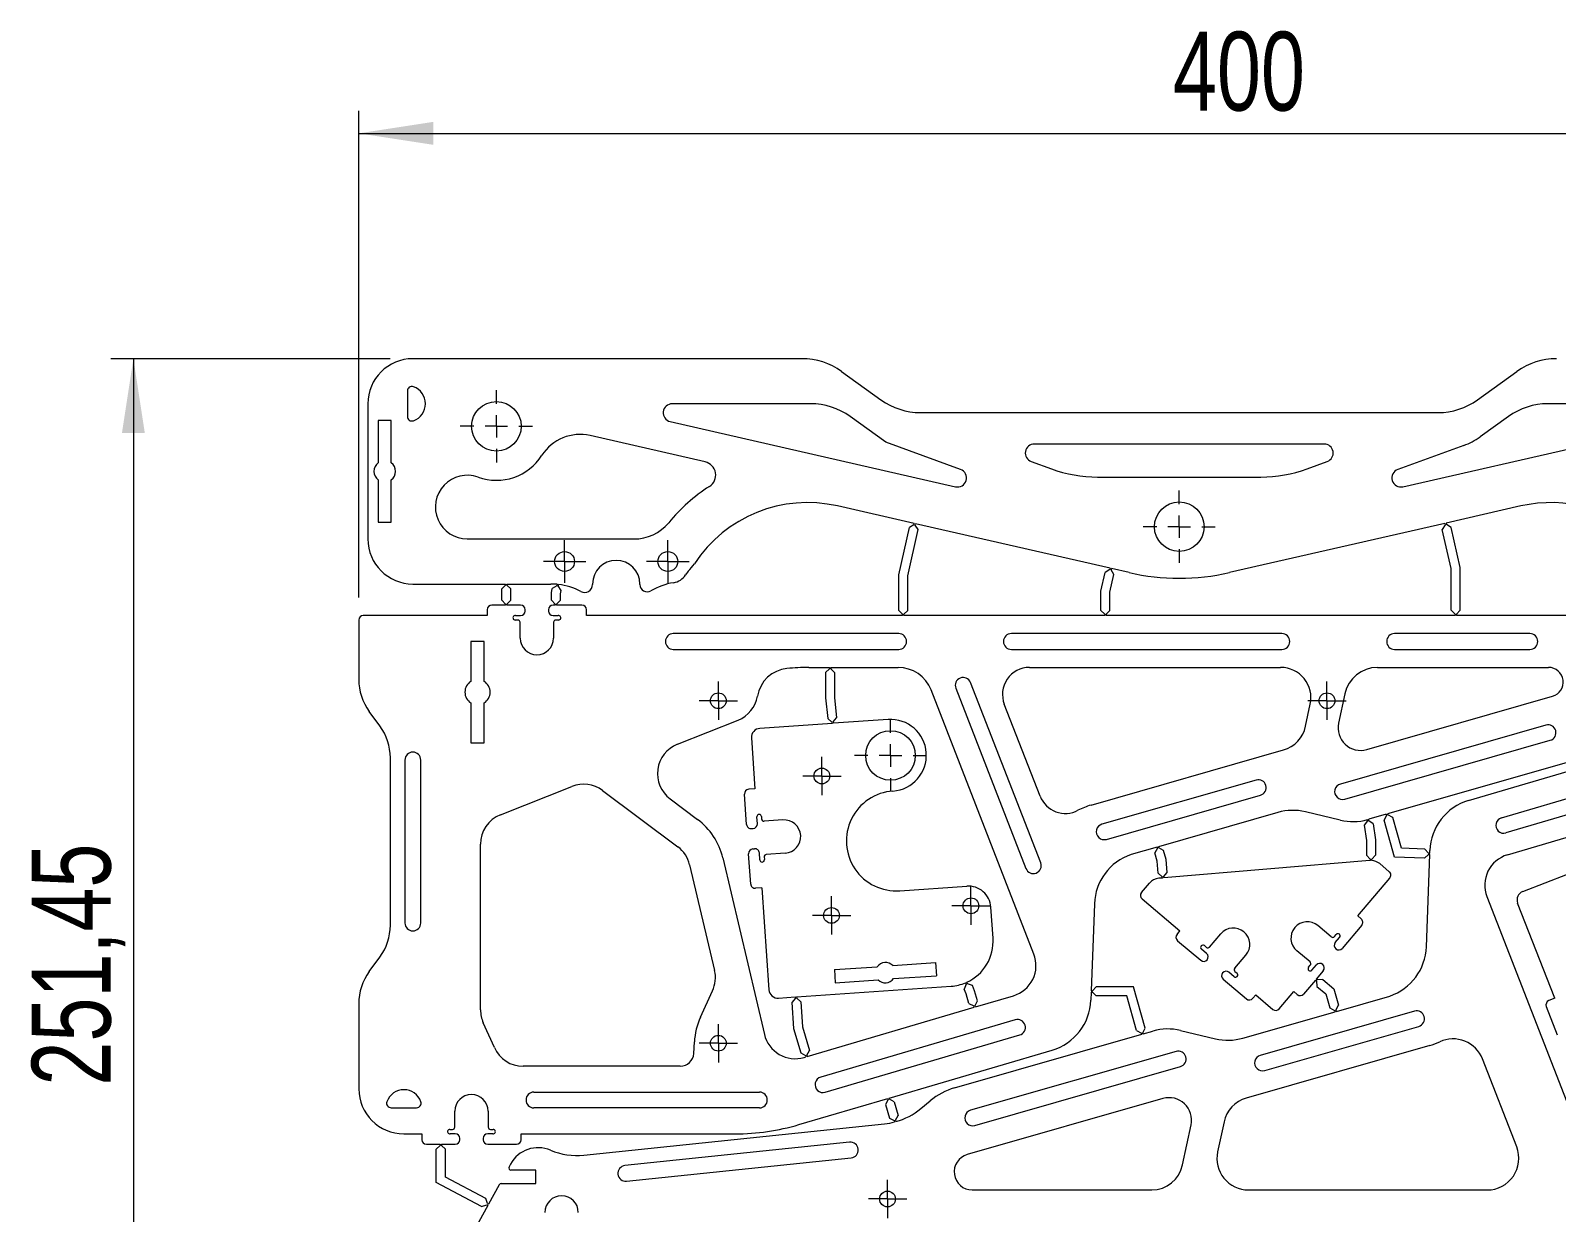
# Model space of a CAD drawing. Header units: millimetres. Extents: x 0 to 415, y 0 to 292.
# Drawn here: x 155 to 222.7, y 159.3 to 211.7 of the extents above; entities that cross this region are included whole.
import ezdxf

# ---------------------------------------------------------------- set-up
doc = ezdxf.new("R2010")
doc.units = ezdxf.units.MM
doc.styles.add('SLDTEXTSTYLE0', font='TXT', dxfattribs={"width": 0.75})
doc.dimstyles.new('SLDDIMSTYLE0', dxfattribs={"dimtxt": 3.5, "dimasz": 3.302, "dimexe": 0, "dimexo": 0.0625, "dimgap": 0.875, "dimtad": 1, "dimlfac": 5, "dimrnd": 1e-09, "dimzin": 12, "dimdsep": 46, "dimtxsty": 'SLDTEXTSTYLE0', "dimsah": 1, "dimcen": 0.09, "dimadec": 0, "dimazin": 3, "dimtfac": 1, "dimtofl": 0, "dimtmove": 0, "dimatfit": 3, "dimfxl": 1, "dimfrac": 2, "dimtolj": 1, "dimtzin": 12, "dimarcsym": 0})

# ---------------------------------------------------------------- blocks, each defined once
blk = doc.blocks.new('_D')
at = {"color": 7, "linetype": 'Continuous', "lineweight": 0}
for p, q in [((170.932, 197.15), (158.532, 197.15)), ((159.532, 197.15), (159.532, 146.86)), ((177.653, 146.86), (158.532, 146.86))]:
    blk.add_line(p, q, dxfattribs=at)
for points in [[(159.532, 197.15), (159.024, 193.848), (160.04, 193.848)], [(159.532, 146.86), (160.04, 150.162), (159.024, 150.162)]]:
    blk.add_solid(points, dxfattribs=at)
at = {"color": 7, "linetype": 'Continuous', "lineweight": 0, "insert": (155.021, 164.893), "char_height": 3.5, "attachment_point": 1, "rotation": 90, "style": 'SLDTEXTSTYLE0'}
blk.add_mtext('251,45', dxfattribs=at)
blk = doc.blocks.new('_D_1')
at = {"color": 7, "linetype": 'Continuous', "lineweight": 0}
for p, q in [((169.532, 186.55), (169.532, 208.15)), ((249.532, 180.26), (249.532, 208.15)), ((169.532, 207.15), (249.532, 207.15))]:
    blk.add_line(p, q, dxfattribs=at)
for points in [[(169.532, 207.15), (172.834, 206.642), (172.834, 207.658)], [(249.532, 207.15), (246.23, 207.658), (246.23, 206.642)]]:
    blk.add_solid(points, dxfattribs=at)
at = {"color": 7, "linetype": 'Continuous', "lineweight": 0, "insert": (205.653, 211.661), "char_height": 3.5, "attachment_point": 1, "style": 'SLDTEXTSTYLE0'}
blk.add_mtext('400', dxfattribs=at)
blk = doc.blocks.new('SW_CENTERMARKSYMBOL_2')
at = {"color": 0, "linetype": 'Continuous', "lineweight": 0}
for p, q in [((0, 0.5), (0, 0.85)), ((-0.5, 0), (-0.85, 0)), ((0, 0), (-0.5, 0)), ((0, 0), (0, 0.5)), ((0, 0), (0, -0.5)), ((0, 0), (0.5, 0)), ((0.5, 0), (0.85, 0)), ((0, -0.5), (0, -0.85))]:
    blk.add_line(p, q, dxfattribs=at)
blk = doc.blocks.new('SW_CENTERMARKSYMBOL_3')
at = {"color": 0, "linetype": 'Continuous', "lineweight": 0}
for p, q in [((0, 0.5), (0, 0.85)), ((-0.5, 0), (-0.85, 0)), ((0, 0), (-0.5, 0)), ((0, 0), (0, 0.5)), ((0, 0), (0, -0.5)), ((0, 0), (0.5, 0)), ((0.5, 0), (0.85, 0)), ((0, -0.5), (0, -0.85))]:
    blk.add_line(p, q, dxfattribs=at)
blk = doc.blocks.new('SW_CENTERMARKSYMBOL_4')
at = {"color": 0, "linetype": 'Continuous', "lineweight": 0}
for p, q in [((0, 0.5), (0, 0.85)), ((-0.5, 0), (-0.85, 0)), ((0, 0), (-0.5, 0)), ((0, 0), (0, 0.5)), ((0, 0), (0, -0.5)), ((0, 0), (0.5, 0)), ((0.5, 0), (0.85, 0)), ((0, -0.5), (0, -0.85))]:
    blk.add_line(p, q, dxfattribs=at)
blk = doc.blocks.new('SW_CENTERMARKSYMBOL_5')
at = {"color": 0, "linetype": 'Continuous', "lineweight": 0}
for p, q in [((0, 1), (0, 1.6)), ((-1, 0), (-1.6, 0)), ((0, 0), (-0.5, 0)), ((0, 0), (0, 0.5)), ((0, 0), (0, -0.5)), ((0, 0), (0.5, 0)), ((1, 0), (1.6, 0)), ((0, -1), (0, -1.6))]:
    blk.add_line(p, q, dxfattribs=at)
blk = doc.blocks.new('SW_CENTERMARKSYMBOL_18')
at = {"color": 0, "linetype": 'Continuous', "lineweight": 0}
for p, q in [((0, 1), (0, 1.6)), ((-1, 0), (-1.6, 0)), ((0, 0), (-0.5, 0)), ((0, 0), (0, 0.5)), ((0, 0), (0, -0.5)), ((0, 0), (0.5, 0)), ((1, 0), (1.6, 0)), ((0, -1), (0, -1.6))]:
    blk.add_line(p, q, dxfattribs=at)
blk = doc.blocks.new('SW_CENTERMARKSYMBOL_19')
at = {"color": 0, "linetype": 'Continuous', "lineweight": 0}
for p, q in [((0, 1), (0, 1.6)), ((-1, 0), (-1.6, 0)), ((0, 0), (-0.5, 0)), ((0, 0), (0, 0.5)), ((0, 0), (0, -0.5)), ((0, 0), (0.5, 0)), ((1, 0), (1.6, 0)), ((0, -1), (0, -1.6))]:
    blk.add_line(p, q, dxfattribs=at)
blk = doc.blocks.new('SW_CENTERMARKSYMBOL_22')
at = {"color": 0, "linetype": 'Continuous', "lineweight": 0}
for p, q in [((0, 0.5), (0, 0.94)), ((-0.5, 0), (-0.94, 0)), ((0, 0), (-0.5, 0)), ((0, 0), (0, 0.5)), ((0, 0), (0, -0.5)), ((0, 0), (0.5, 0)), ((0.5, 0), (0.94, 0)), ((0, -0.5), (0, -0.94))]:
    blk.add_line(p, q, dxfattribs=at)
blk = doc.blocks.new('SW_CENTERMARKSYMBOL_23')
at = {"color": 0, "linetype": 'Continuous', "lineweight": 0}
for p, q in [((0, 0.5), (0, 0.94)), ((-0.5, 0), (-0.94, 0)), ((0, 0), (-0.5, 0)), ((0, 0), (0, 0.5)), ((0, 0), (0, -0.5)), ((0, 0), (0.5, 0)), ((0.5, 0), (0.94, 0)), ((0, -0.5), (0, -0.94))]:
    blk.add_line(p, q, dxfattribs=at)
blk = doc.blocks.new('SW_CENTERMARKSYMBOL_25')
at = {"color": 0, "linetype": 'Continuous', "lineweight": 0}
for p, q in [((0, 0.5), (0, 0.85)), ((-0.5, 0), (-0.85, 0)), ((0, 0), (-0.5, 0)), ((0, 0), (0, 0.5)), ((0, 0), (0, -0.5)), ((0, 0), (0.5, 0)), ((0.5, 0), (0.85, 0)), ((0, -0.5), (0, -0.85))]:
    blk.add_line(p, q, dxfattribs=at)
blk = doc.blocks.new('SW_CENTERMARKSYMBOL_26')
at = {"color": 0, "linetype": 'Continuous', "lineweight": 0}
for p, q in [((0, 0.5), (0, 0.85)), ((-0.5, 0), (-0.85, 0)), ((0, 0), (-0.5, 0)), ((0, 0), (0, 0.5)), ((0, 0), (0, -0.5)), ((0, 0), (0.5, 0)), ((0.5, 0), (0.85, 0)), ((0, -0.5), (0, -0.85))]:
    blk.add_line(p, q, dxfattribs=at)
blk = doc.blocks.new('SW_CENTERMARKSYMBOL_27')
at = {"color": 0, "linetype": 'Continuous', "lineweight": 0}
for p, q in [((0, 0.5), (0, 0.85)), ((-0.5, 0), (-0.85, 0)), ((0, 0), (-0.5, 0)), ((0, 0), (0, 0.5)), ((0, 0), (0, -0.5)), ((0, 0), (0.5, 0)), ((0.5, 0), (0.85, 0)), ((0, -0.5), (0, -0.85))]:
    blk.add_line(p, q, dxfattribs=at)
blk = doc.blocks.new('SW_CENTERMARKSYMBOL_28')
at = {"color": 0, "linetype": 'Continuous', "lineweight": 0}
for p, q in [((0, 0.5), (0, 0.85)), ((-0.5, 0), (-0.85, 0)), ((0, 0), (-0.5, 0)), ((0, 0), (0, 0.5)), ((0, 0), (0, -0.5)), ((0, 0), (0.5, 0)), ((0.5, 0), (0.85, 0)), ((0, -0.5), (0, -0.85))]:
    blk.add_line(p, q, dxfattribs=at)

msp = doc.modelspace()

# ---------------------------------------------------------------- linework, layer by layer
at = {"color": 7, "linetype": 'Continuous', "lineweight": 15}
for p, q in [((189.1959, 197.1497), (171.9325, 197.1497)), ((190.9487, 196.5844), (192.6979, 195.3251)), ((219.1671, 195.3251), (220.9162, 196.5844)), ((171.6897, 195.7154), (171.6897, 194.584)), ((169.9325, 195.1497), (169.9325, 189.1497)), ((189.5777, 195.1497), (183.4404, 195.1497)), ((228.4245, 195.1497), (222.2872, 195.1497)), ((170.9725, 194.3997), (170.3925, 194.3997)), ((170.3925, 194.3997), (170.3925, 192.5322)), ((170.9725, 192.5322), (170.9725, 194.3997)), ((183.3514, 194.3598), (196.008, 191.4684)), ((192.919, 193.4408), (191.3306, 194.5844)), ((194.4507, 194.7598), (217.4143, 194.7598)), ((215.8569, 191.4684), (228.5136, 194.3598)), ((220.5344, 194.5844), (219.2827, 193.6832)), ((184.9009, 192.5697), (179.7906, 193.7371)), ((196.2339, 192.2342), (192.919, 193.4408)), ((212.3615, 193.3598), (199.5034, 193.3598)), ((218.5559, 193.2988), (215.631, 192.2342)), ((199.3666, 192.5839), (200.2594, 192.2589)), ((211.6055, 192.2589), (212.4983, 192.5839)), ((170.3925, 191.7672), (170.3925, 189.8997)), ((170.9725, 189.8997), (170.9725, 191.7672)), ((202.3116, 191.8971), (209.5534, 191.8971)), ((194.1765, 189.8353), (190.7737, 190.6126)), ((221.0912, 190.6126), (217.7764, 189.8554)), ((170.3925, 189.8997), (170.9725, 189.8997)), ((193.4858, 187.554), (193.9607, 189.6519)), ((193.8858, 187.5093), (194.3508, 189.5635)), ((194.164, 189.7801), (193.9607, 189.6519)), ((194.164, 189.7801), (194.1765, 189.8353)), ((194.2225, 189.7669), (194.235, 189.8219)), ((194.2225, 189.7669), (194.2226, 189.7669)), ((194.3508, 189.5635), (194.2226, 189.7669)), ((202.8626, 187.851), (194.235, 189.8219)), ((217.7179, 189.842), (208.1595, 187.6585)), ((217.7321, 189.7797), (217.6043, 189.5761)), ((218.0024, 187.8335), (217.6043, 189.5761)), ((217.7179, 189.842), (217.7321, 189.7797)), ((217.7764, 189.8554), (217.7906, 189.7931)), ((217.9942, 189.6652), (217.7906, 189.7931)), ((218.4024, 187.8786), (217.9942, 189.6652)), ((174.3453, 189.1497), (181.7424, 189.1497)), ((193.4858, 185.9797), (193.4858, 187.554)), ((202.4587, 186.8387), (202.6466, 187.6671)), ((202.8499, 187.7952), (202.6466, 187.6671)), ((202.8626, 187.851), (202.8499, 187.7952)), ((202.8587, 186.7939), (203.0367, 187.5786)), ((202.9211, 187.8376), (202.9084, 187.782)), ((202.9084, 187.782), (202.9085, 187.782)), ((203.0367, 187.5786), (202.9085, 187.782)), ((203.7054, 187.6585), (202.9211, 187.8376)), ((218.0024, 185.9837), (218.0024, 187.8335)), ((218.4024, 185.9837), (218.4024, 187.8786)), ((171.9325, 187.1497), (176.0426, 187.1497)), ((176.0426, 187.0993), (175.8726, 186.9293)), ((175.8726, 186.433), (175.8726, 186.9293)), ((176.0426, 187.0993), (176.0426, 187.1497)), ((176.1026, 187.1497), (178.0581, 187.1497)), ((176.1026, 187.0993), (176.1026, 187.1497)), ((176.2726, 186.9293), (176.1026, 187.0993)), ((176.2726, 186.433), (176.2726, 186.9293)), ((178.0783, 186.7557), (178.1189, 186.946)), ((178.3197, 187.0761), (178.1189, 186.946)), ((178.3325, 187.1362), (178.3197, 187.0761)), ((178.3925, 187.1297), (178.3786, 187.0643)), ((178.3786, 187.0643), (178.3794, 187.0642)), ((178.5101, 186.8624), (178.3794, 187.0642)), ((178.4783, 186.7135), (178.5101, 186.8624)), ((179.9025, 187.1497), (179.9025, 187.1273)), ((182.0025, 187.1285), (182.0025, 187.1497)), ((193.8858, 185.9797), (193.8858, 187.5093)), ((176.0426, 186.2097), (175.4325, 186.2097)), ((175.8726, 186.433), (176.0426, 186.2629)), ((176.0426, 186.2097), (176.0426, 186.2629)), ((176.1026, 186.2629), (176.2726, 186.433)), ((176.1026, 186.2097), (176.1026, 186.2629)), ((176.7125, 186.2097), (176.1026, 186.2097)), ((178.0783, 186.4288), (178.0783, 186.7557)), ((178.0783, 186.4288), (178.2483, 186.2587)), ((178.2483, 186.2097), (178.1525, 186.2097)), ((178.2483, 186.2587), (178.2483, 186.2097)), ((178.3083, 186.2587), (178.4783, 186.4288)), ((178.3083, 186.2587), (178.3083, 186.2097)), ((179.4325, 186.2097), (178.3083, 186.2097)), ((178.4783, 186.4288), (178.4783, 186.7135)), ((202.4587, 185.9797), (202.4587, 186.8387)), ((202.8587, 185.9797), (202.8587, 186.7939)), ((169.5325, 185.5497), (169.5325, 182.9171)), ((175.2325, 185.7497), (169.7325, 185.7497)), ((175.2325, 186.0097), (175.2325, 185.7497)), ((176.5925, 185.5497), (176.4725, 185.5497)), ((176.4825, 185.7497), (176.7125, 185.7497)), ((176.9125, 185.9497), (176.9125, 186.0097)), ((177.9525, 186.0097), (177.9525, 185.9497)), ((178.1525, 185.7497), (178.3825, 185.7497)), ((178.3925, 185.5497), (178.2725, 185.5497)), ((179.6325, 185.7497), (179.6325, 186.0097)), ((193.6558, 185.7497), (179.6325, 185.7497)), ((193.4858, 185.9797), (193.6558, 185.8097)), ((193.6558, 185.7497), (193.6558, 185.8097)), ((193.7158, 185.8097), (193.8858, 185.9797)), ((193.7158, 185.7497), (193.7158, 185.8097)), ((202.6287, 185.7497), (193.7158, 185.7497)), ((202.4587, 185.9797), (202.6287, 185.8097)), ((202.6287, 185.8097), (202.6287, 185.7497)), ((202.6887, 185.8097), (202.8587, 185.9797)), ((202.6887, 185.8097), (202.6887, 185.7497)), ((218.1724, 185.7497), (202.6887, 185.7497)), ((218.0024, 185.9837), (218.1724, 185.8137)), ((218.1724, 185.8137), (218.1724, 185.7497)), ((218.2324, 185.8137), (218.4024, 185.9837)), ((218.2324, 185.8137), (218.2324, 185.7497)), ((225.4022, 185.7497), (218.2324, 185.7497)), ((176.6925, 184.7497), (176.6925, 185.4497)), ((178.1725, 185.4497), (178.1725, 184.7497)), ((193.4859, 184.9497), (183.4859, 184.9497)), ((210.4859, 184.9497), (198.4859, 184.9497)), ((221.4859, 184.9497), (215.4859, 184.9497)), ((175.0905, 184.5997), (174.5105, 184.5997)), ((174.5105, 184.5997), (174.5105, 182.8288)), ((175.0905, 182.8288), (175.0905, 184.5997)), ((183.4859, 184.2497), (193.4859, 184.2497)), ((198.4859, 184.2497), (210.4859, 184.2497)), ((215.4859, 184.2497), (221.4859, 184.2497)), ((189.4995, 183.4497), (190.4117, 183.4497)), ((190.4117, 183.3897), (190.2417, 183.2197)), ((190.2417, 183.2197), (190.2417, 182.0952)), ((190.4117, 183.4497), (190.4117, 183.3897)), ((190.4717, 183.4497), (193.456, 183.4497)), ((190.4717, 183.4497), (190.4717, 183.3897)), ((190.6417, 183.2197), (190.4717, 183.3897)), ((190.6417, 183.2197), (190.6417, 182.1156)), ((199.2897, 183.4497), (210.4295, 183.4497)), ((214.7237, 183.4497), (222.3159, 183.4497)), ((190.6417, 182.1156), (190.7338, 181.2163)), ((199.4824, 170.7296), (194.9198, 182.4488)), ((196.0177, 182.5227), (199.1324, 174.5227)), ((199.7847, 174.7767), (196.6701, 182.7767)), ((213.2772, 182.2788), (212.9998, 180.9763)), ((214.2534, 179.8067), (222.4958, 182.1691)), ((170.4677, 180.8563), (169.9973, 181.4975)), ((174.5105, 181.8707), (174.5105, 180.0997)), ((175.0905, 180.0997), (175.0905, 181.8707)), ((190.2417, 182.0952), (190.3358, 181.1755)), ((199.7606, 177.7326), (198.1715, 181.8144)), ((211.5397, 180.8415), (211.7482, 181.8206)), ((183.6665, 180.0364), (186.3599, 181.1104)), ((190.5281, 180.965), (187.3259, 180.7438)), ((190.3358, 181.1755), (190.5221, 181.0239)), ((190.5221, 181.0239), (190.5281, 180.965)), ((190.582, 181.0298), (190.5818, 181.0298)), ((190.5818, 181.0298), (190.588, 180.9691)), ((190.582, 181.0298), (190.7338, 181.2163)), ((193.0123, 181.1366), (190.588, 180.9691)), ((222.2013, 180.8883), (213.0815, 178.2746)), ((174.5105, 180.0997), (175.0905, 180.0997)), ((186.9544, 180.3172), (187.1104, 178.0586)), ((213.2743, 177.6017), (222.3941, 180.2154)), ((170.9325, 172.0085), (170.9325, 179.4367)), ((202.018, 177.3403), (210.5561, 179.7873)), ((218.7727, 177.5432), (225.9813, 179.6668)), ((171.5825, 179.3393), (171.5825, 172.106)), ((172.2825, 172.106), (172.2825, 179.3393)), ((223.0963, 179.2204), (215.1779, 176.9509)), ((220.231, 176.7739), (228.8642, 179.3172)), ((175.8139, 176.9052), (178.9857, 178.1699)), ((187.1104, 178.0586), (186.8311, 178.0393)), ((209.3423, 178.4512), (202.5051, 176.4916)), ((229.062, 178.6457), (220.4289, 176.1025)), ((180.3435, 177.99), (183.6887, 175.4845)), ((183.3458, 177.6154), (184.5589, 176.7068)), ((186.7384, 176.4792), (186.6454, 177.8259)), ((202.698, 175.8187), (209.5352, 177.7783)), ((187.2173, 176.5122), (187.1966, 176.8115)), ((187.3954, 176.8353), (187.4037, 176.7156)), ((210.3112, 177.0125), (205.0064, 175.4921)), ((213.0795, 176.6707), (211.5284, 177.0401)), ((215.1202, 176.9344), (214.3389, 176.7104)), ((214.3485, 176.6431), (214.3389, 176.7104)), ((215.1342, 176.8849), (215.0176, 176.6746)), ((215.1202, 176.9344), (215.1344, 176.8849)), ((215.1342, 176.8849), (215.1344, 176.8849)), ((215.1779, 176.9509), (215.1921, 176.9013)), ((215.4022, 176.7848), (215.1921, 176.9013)), ((215.7929, 175.4212), (215.4022, 176.7848)), ((186.9517, 176.2934), (187.0315, 176.2989)), ((188.3484, 176.6806), (187.5103, 176.6227)), ((214.2851, 176.6374), (214.1412, 176.4449)), ((214.1412, 176.4449), (214.239, 175.7673)), ((214.2886, 176.6379), (214.2806, 176.6938)), ((214.2851, 176.6374), (214.2886, 176.6379)), ((214.5371, 176.5021), (214.3485, 176.6431)), ((214.5371, 176.5021), (214.639, 175.796)), ((215.4884, 175.0321), (215.0176, 176.6746)), ((220.4915, 175.1306), (224.4191, 176.2876)), ((174.9325, 168.2524), (174.9325, 175.6048)), ((187.0137, 175.3956), (187.0936, 175.4011)), ((204.9487, 175.4755), (203.7926, 175.1442)), ((204.9634, 175.4243), (204.8469, 175.214)), ((204.9634, 175.4243), (204.9487, 175.4755)), ((205.021, 175.4409), (205.0064, 175.4921)), ((205.021, 175.4409), (205.0211, 175.4409)), ((205.2314, 175.3245), (205.0211, 175.4409)), ((214.239, 175.7673), (214.239, 175.1135)), ((214.639, 175.796), (214.639, 175.1135)), ((216.8311, 175.3833), (215.7929, 175.4212)), ((216.9948, 175.2072), (216.8311, 175.3833)), ((184.212, 174.6854), (185.317, 170.0015)), ((185.6802, 174.9945), (187.5274, 167.1642)), ((186.921, 173.8355), (186.828, 175.1823)), ((187.3275, 174.916), (187.3069, 175.2153)), ((187.5195, 175.0396), (187.5277, 174.9198)), ((188.4504, 175.2041), (187.6123, 175.1462)), ((204.9523, 174.8471), (204.8469, 175.214)), ((204.9975, 174.3118), (204.9523, 174.8471)), ((205.3476, 174.9198), (205.2314, 175.3245)), ((214.3908, 174.8794), (205.2454, 174.1087)), ((205.396, 174.3454), (205.3476, 174.9198)), ((214.239, 175.1135), (214.409, 174.9435)), ((214.4121, 174.9435), (214.409, 174.9435)), ((214.4121, 174.8808), (214.4121, 174.9435)), ((214.4721, 174.9466), (214.639, 175.1135)), ((214.4721, 174.8807), (214.4721, 174.9466)), ((215.2496, 174.3841), (214.8283, 174.7399)), ((216.8165, 174.9836), (215.4884, 175.0321)), ((216.8165, 174.9836), (216.9926, 175.1472)), ((216.8961, 171.0491), (217.0458, 175.1453)), ((216.9926, 175.1472), (217.0458, 175.1453)), ((216.9948, 175.2072), (217.048, 175.2052)), ((217.048, 175.2052), (217.0525, 175.3286)), ((221.1728, 173.5083), (224.9314, 174.9717)), ((204.9975, 174.3118), (205.1811, 174.1567)), ((205.1856, 174.1036), (205.0216, 174.0898)), ((205.1856, 174.1036), (205.1811, 174.1567)), ((205.2409, 174.1617), (205.396, 174.3454)), ((205.2454, 174.1087), (205.2409, 174.1617)), ((213.8539, 172.4215), (215.2734, 174.1023)), ((187.4137, 173.669), (187.1343, 173.6497)), ((187.4137, 173.669), (187.7263, 169.1438)), ((193.5375, 173.5347), (196.5104, 173.7401)), ((204.2578, 173.4577), (204.6136, 173.879)), ((197.6721, 171.4347), (197.577, 172.8114)), ((202.1688, 172.9603), (202.0279, 169.1031)), ((204.2815, 173.1759), (205.9623, 171.7564)), ((219.5825, 173.2797), (223.986, 161.9694)), ((222.5908, 168.7635), (220.9451, 172.9904)), ((212.6762, 171.492), (212.088, 171.9888)), ((214.0305, 172.0106), (213.1594, 170.9792)), ((214.0067, 172.2924), (213.8539, 172.4215)), ((205.8332, 171.6036), (205.9623, 171.7564)), ((205.857, 171.3217), (206.8884, 170.4507)), ((207.2789, 171.0371), (207.7757, 171.6254)), ((212.8172, 171.5039), (212.8946, 171.5955)), ((212.8538, 171.2373), (213.0474, 171.4665)), ((207.1465, 170.7563), (206.9173, 170.9499)), ((207.0463, 171.1026), (207.138, 171.0252)), ((208.3944, 170.0951), (208.8912, 170.6833)), ((211.7342, 170.3766), (211.1459, 170.8734)), ((169.9973, 169.9477), (170.4677, 170.589)), ((190.6317, 170.0362), (192.5331, 170.1675)), ((190.6317, 170.0362), (190.6717, 169.4575)), ((193.2196, 170.2149), (195.121, 170.3463)), ((195.121, 170.3463), (195.161, 169.7677)), ((208.4062, 169.9541), (208.4979, 169.8767)), ((211.6687, 170.144), (211.7461, 170.2356)), ((211.8214, 170.0149), (212.015, 170.2441)), ((212.3206, 169.986), (212.0104, 169.6187)), ((188.9578, 168.8279), (195.8147, 169.3016)), ((190.6717, 169.4575), (192.5731, 169.5889)), ((193.2596, 169.6363), (195.161, 169.7677)), ((196.4777, 169.39), (196.3901, 169.1661)), ((196.4785, 169.3903), (196.4511, 169.4528)), ((196.4777, 169.39), (196.4785, 169.3903)), ((196.5338, 169.4136), (196.5061, 169.4769)), ((196.7566, 169.3265), (196.5338, 169.4136)), ((196.8546, 169.1024), (196.7566, 169.3265)), ((202.249, 169.2729), (202.0792, 169.1031)), ((203.9048, 169.2729), (202.249, 169.2729)), ((204.4277, 167.4455), (203.9048, 169.2729)), ((207.8816, 169.6119), (208.913, 168.7408)), ((208.3689, 169.7239), (208.1397, 169.9175)), ((211.9717, 169.5728), (211.4496, 168.9546)), ((211.9717, 169.5728), (212.0178, 169.5339)), ((212.0104, 169.6187), (212.0561, 169.58)), ((212.0178, 169.5339), (212.0391, 169.2948)), ((212.0391, 169.2948), (212.4395, 168.9597)), ((212.0561, 169.58), (212.0563, 169.5802)), ((212.2958, 169.6015), (212.0563, 169.5802)), ((212.2958, 169.6015), (212.7899, 169.188)), ((184.691, 167.9272), (185.227, 169.0967)), ((188.1529, 168.7723), (188.898, 168.8238)), ((188.9021, 168.7638), (188.7445, 168.5824)), ((188.7445, 168.5824), (188.8256, 167.4282)), ((188.898, 168.8238), (188.9021, 168.7638)), ((188.9578, 168.8279), (188.962, 168.7681)), ((188.962, 168.7681), (188.962, 168.7681)), ((189.1435, 168.6104), (188.962, 168.7681)), ((189.1435, 168.6104), (189.2216, 167.4995)), ((196.4781, 168.9652), (196.3901, 169.1661)), ((196.6038, 168.5383), (196.4781, 168.9652)), ((196.9875, 168.6514), (196.8546, 169.1024)), ((196.8725, 168.4403), (196.9875, 168.6514)), ((196.8894, 168.3827), (198.5734, 168.8788)), ((202.0257, 169.0431), (202.0125, 168.6807)), ((202.0257, 169.0431), (202.079, 169.0431)), ((202.0279, 169.1031), (202.0792, 169.1031)), ((202.079, 169.0429), (202.079, 169.0431)), ((202.079, 169.0429), (202.249, 168.8729)), ((203.6032, 168.8729), (202.249, 168.8729)), ((204.0432, 167.3355), (203.6032, 168.8729)), ((209.1948, 168.7646), (209.3239, 168.9174)), ((209.3239, 168.9174), (210.0879, 168.2722)), ((210.3697, 168.2959), (211.0149, 169.0599)), ((211.1677, 168.9309), (211.0149, 169.0599)), ((212.4395, 168.9597), (212.6174, 168.3431)), ((212.7899, 169.188), (213.0017, 168.454)), ((212.9022, 168.1859), (215.2724, 168.8652)), ((222.5908, 168.7635), (222.3299, 168.6619)), ((169.5325, 168.5282), (169.5325, 164.7497)), ((189.4309, 166.1855), (196.8319, 168.3658)), ((196.6038, 168.5383), (196.8149, 168.4233)), ((196.8319, 168.3658), (196.8149, 168.4233)), ((196.8894, 168.3827), (196.8725, 168.4403)), ((208.7537, 166.9969), (212.8445, 168.1693)), ((216.3669, 168.1906), (209.5298, 166.2311)), ((212.6174, 168.3431), (212.8279, 168.2269)), ((212.828, 168.227), (212.8279, 168.2269)), ((212.828, 168.227), (212.8445, 168.1693)), ((212.8856, 168.2437), (213.0017, 168.454)), ((212.8856, 168.2437), (212.9022, 168.1859)), ((222.2161, 168.403), (222.7059, 167.145)), ((175.5492, 166.5771), (175.0549, 167.6798)), ((188.8256, 167.4282), (189.1455, 166.3413)), ((189.2216, 167.4995), (189.5292, 166.4542)), ((198.659, 167.8096), (190.0259, 165.2663)), ((204.0432, 167.3355), (204.2533, 167.2188)), ((204.3111, 167.2353), (204.311, 167.2353)), ((204.311, 167.2353), (204.3257, 167.1842)), ((204.3111, 167.2353), (204.4277, 167.4455)), ((204.3257, 167.1842), (204.7683, 167.311)), ((205.9854, 167.3386), (207.5366, 166.9693)), ((209.7226, 165.5582), (216.5598, 167.5177)), ((184.3957, 166.3189), (184.4221, 166.8311)), ((190.2237, 164.5949), (198.8569, 167.1381)), ((195.9687, 164.789), (204.268, 167.1676)), ((204.2533, 167.2188), (204.268, 167.1676)), ((217.0469, 166.6691), (208.9029, 164.335)), ((189.1455, 166.3413), (189.3563, 166.2263)), ((189.2857, 166.1427), (189.3733, 166.1686)), ((189.3563, 166.2263), (189.3733, 166.1686)), ((189.4141, 166.2431), (189.4139, 166.2431)), ((189.4139, 166.2431), (189.4309, 166.1855)), ((189.4141, 166.2431), (189.5292, 166.4542)), ((193.0577, 164.335), (200.2923, 166.4662)), ((205.7906, 166.4077), (196.6708, 163.7939)), ((220.9041, 162.1676), (219.3837, 166.0728)), ((183.7965, 165.7497), (176.8267, 165.7497)), ((196.8637, 163.121), (205.9835, 165.7348)), ((177.3013, 164.5997), (187.3074, 164.5997)), ((170.9668, 163.9099), (172.0982, 163.9099)), ((187.3074, 163.8997), (177.3013, 163.8997)), ((189.0599, 163.1573), (193.0002, 164.318)), ((193.0152, 164.2669), (192.9005, 164.0557)), ((192.9005, 164.0557), (193.0798, 163.4495)), ((193.0002, 164.318), (193.0152, 164.2669)), ((193.0577, 164.335), (193.0727, 164.2839)), ((193.0727, 164.2839), (193.0728, 164.2839)), ((193.284, 164.1691), (193.0728, 164.2839)), ((193.284, 164.1691), (193.4633, 163.5629)), ((194.4645, 163.8697), (194.8804, 164.2146)), ((205.2056, 164.3156), (196.5286, 161.8287)), ((173.7925, 163.0497), (173.7925, 163.7497)), ((175.2725, 163.7497), (175.2725, 163.0497)), ((179.5192, 161.804), (192.8609, 163.1954)), ((193.0798, 163.4495), (193.2896, 163.3354)), ((193.2896, 163.3354), (193.307, 163.2763)), ((193.3485, 163.3517), (193.3475, 163.3514)), ((193.3475, 163.3514), (193.3649, 163.2921)), ((193.3485, 163.3517), (193.4633, 163.5629)), ((207.9193, 163.2808), (207.6362, 161.9513)), ((171.5325, 162.7497), (172.3325, 162.7497)), ((172.3325, 162.7497), (172.3325, 162.4897)), ((173.5725, 162.9497), (173.6925, 162.9497)), ((173.8125, 162.7497), (173.5825, 162.7497)), ((174.0125, 162.4897), (174.0125, 162.5497)), ((175.0525, 162.5497), (175.0525, 162.4897)), ((175.4825, 162.7497), (175.2525, 162.7497)), ((175.3725, 162.9497), (175.4925, 162.9497)), ((176.7325, 162.7497), (186.2341, 162.7497)), ((176.7325, 162.4897), (176.7325, 162.7497)), ((206.0806, 161.368), (206.4592, 163.146)), ((172.5325, 162.2897), (173.1425, 162.2897)), ((173.1425, 162.2365), (172.9725, 162.0665)), ((172.9725, 160.5833), (172.9725, 162.0665)), ((173.1425, 162.2897), (173.1425, 162.2365)), ((173.2025, 162.2897), (173.8125, 162.2897)), ((173.2025, 162.2897), (173.2025, 162.2365)), ((173.3725, 162.0665), (173.2025, 162.2365)), ((173.3725, 160.8251), (173.3725, 162.0665)), ((175.2525, 162.2897), (176.5325, 162.2897)), ((191.3025, 162.3793), (181.34, 161.3404)), ((176.2672, 161.4108), (176.1973, 161.2838)), ((177.3909, 161.1356), (176.2849, 161.1356)), ((177.3909, 160.5456), (177.3909, 161.1356)), ((181.4126, 160.6441), (191.3751, 161.6831)), ((174.9817, 159.5289), (172.9725, 160.5833)), ((175.1676, 159.8831), (173.3725, 160.8251)), ((175.7624, 160.4938), (175.2862, 159.6288)), ((175.85, 160.5456), (177.3909, 160.5456)), ((175.2387, 159.655), (175.1676, 159.8831)), ((196.749, 160.2596), (204.7113, 160.2596)), ((209.0055, 160.2596), (219.5995, 160.2596)), ((175.2573, 159.5763), (174.5325, 158.2596)), ((174.9817, 159.5289), (175.2113, 159.6004)), ((175.2117, 159.6013), (175.2113, 159.6004)), ((175.2117, 159.6013), (175.2573, 159.5763)), ((175.2387, 159.655), (175.2862, 159.6288))]:
    msp.add_line(p, q, dxfattribs=at)
for centre, radius in [((175.6372, 194.1497), 1.1), ((205.9325, 189.6931), 1.1), ((178.6612, 188.1497), 0.44), ((183.2438, 188.1497), 0.44), ((185.4859, 181.9701), 0.35), ((212.4859, 181.9701), 0.35), ((193.1226, 179.5404), 1.1), ((190.0782, 178.6284), 0.35), ((190.5055, 172.4432), 0.35), ((196.6908, 172.8705), 0.35), ((185.4859, 166.7701), 0.35), ((192.9925, 159.8596), 0.35)]:
    msp.add_circle(centre, radius, dxfattribs=at)
for centre, radius, start, end in [((171.9325, 195.1497), 2, 90, 180), ((189.1959, 194.1497), 3, 54.248331, 90), ((222.6691, 194.1497), 3, 90, 125.751669), ((171.8897, 195.7154), 0.2, 70.528779, 180), ((171.6897, 195.1497), 0.8, 289.471221, 70.528779), ((183.4404, 194.7497), 0.4, 90, 257.131925), ((189.5777, 192.1497), 3, 54.248331, 90), ((194.4507, 197.7598), 3, 234.248331, 270), ((217.4143, 197.7598), 3, 270, 305.751669), ((222.2872, 192.1497), 3, 90, 125.751669), ((171.8897, 194.584), 0.2, 180, 289.471221), ((179.3452, 191.7874), 2, 77.131925, 147.498876), ((217.5299, 196.1179), 3, 290, 305.751669), ((199.5034, 192.9598), 0.4, 90, 250), ((212.3615, 192.9598), 0.4, 290, 90), ((170.6825, 192.1497), 0.48, 127.1689, 232.8311), ((170.6825, 192.1497), 0.48, 307.1689, 52.8311), ((175.6372, 194.1497), 2.3966, 250.184196, 327.498876), ((184.7673, 191.9848), 0.6, 302.891206, 77.131925), ((174.3453, 190.5642), 1.4145, 70.184196, 270), ((196.0971, 191.8584), 0.4, 257.131925, 70), ((202.3116, 197.8971), 6, 250, 270), ((209.5534, 197.8971), 6, 270, 290), ((215.7678, 191.8584), 0.4, 110, 282.868075), ((189.4375, 184.7633), 8, 122.891206, 140.309631), ((189.4375, 184.7633), 6, 77.131925, 146.749666), ((222.4275, 184.7633), 6, 46.112991, 102.868075), ((181.7424, 191.1497), 2, 270, 320.309631), ((171.9325, 189.1497), 2, 180, 270), ((180.9525, 187.1497), 1.05, 0, 180), ((183.3625, 187.9971), 0.8, 279.616577, 326.653358), ((187.2051, 185.4684), 3.8, 143.774725, 146.653358), ((182.7472, 189.1497), 2, 314.125073, 326.749666), ((205.9325, 197.4073), 10, 257.131925, 282.868075), ((178.0581, 184.3497), 2.8, 84.375043, 90), ((178.0581, 184.3497), 2.8, 61.764262, 83.141004), ((179.5497, 187.1273), 0.3528, 241.764262, 0), ((182.3291, 187.1285), 0.3266, 180, 300.098082), ((183.9973, 184.2504), 3, 99.616577, 120.098082), ((175.4325, 186.0097), 0.2, 90, 180), ((176.7125, 186.0097), 0.2, 0, 90), ((178.1525, 186.0097), 0.2, 90, 180), ((179.4325, 186.0097), 0.2, 0, 90), ((169.7325, 185.5497), 0.2, 90, 180), ((176.4725, 185.6497), 0.1, 115.196, 270), ((176.4825, 185.5997), 0.15, 90, 110.516519), ((176.5925, 185.4497), 0.1, 0, 90), ((176.7125, 185.9497), 0.2, 270, 0), ((178.1525, 185.9497), 0.2, 180, 270), ((178.2725, 185.4497), 0.1, 90, 180), ((178.3825, 185.5997), 0.15, 69.483481, 90), ((178.3925, 185.6497), 0.1, 270, 64.804), ((183.4859, 184.5997), 0.35, 90, 270), ((193.4859, 184.5997), 0.35, 270, 90), ((198.4859, 184.5997), 0.35, 90, 270), ((210.4859, 184.5997), 0.35, 270, 90), ((215.4859, 184.5997), 0.35, 90, 270), ((221.4859, 184.5997), 0.35, 270, 90), ((177.4325, 184.7497), 0.74, 180, 0), ((171.9325, 182.917), 2.4, 180, 216.261173), ((174.8005, 182.3497), 0.56, 121.188622, 238.811378), ((174.8005, 182.3497), 0.56, 301.188622, 58.811378), ((188.677, 181.9329), 1.4756, 95.73917, 170.432691), ((189.4995, 173.7497), 9.7, 90, 95.73917), ((193.456, 181.8789), 1.5708, 21.272524, 90), ((196.3439, 182.6497), 0.35, 21.272524, 201.272524), ((199.2897, 182.2497), 1.2, 90, 201.272524), ((210.4295, 182.1014), 1.3483, 347.977692, 90), ((214.7237, 181.9708), 1.4789, 90, 167.977692), ((222.3159, 182.7968), 0.653, 285.992583, 90), ((185.8414, 182.4108), 1.4, 291.739369, 350.432691), ((168.5325, 179.4368), 2.4, 0, 36.261173), ((193.1219, 179.5504), 1.59, 273.951857, 93.951857), ((210.1704, 181.1331), 1.4, 285.992583, 347.977692), ((213.9778, 180.768), 1, 167.977692, 285.992583), ((222.2977, 180.5519), 0.35, 285.992583, 105.992583), ((187.3535, 180.3447), 0.4, 93.951857, 183.951857), ((171.9325, 179.3393), 0.35, 0, 180), ((184.1851, 178.736), 1.4, 111.739369, 233.166412), ((179.5042, 176.8695), 1.4, 53.166412, 111.739369), ((209.4387, 178.1148), 0.35, 285.992583, 105.992583), ((213.1779, 177.9381), 0.35, 105.992583, 285.992583), ((186.8449, 177.8397), 0.2, 93.951857, 183.951857), ((193.3845, 175.7495), 2.22, 93.951857, 273.951857), ((200.8789, 178.168), 1.2, 201.272524, 297.906055), ((219.4509, 175.241), 2.4, 106.414255, 177.907629), ((176.3325, 175.6048), 1.4, 111.739369, 180), ((182.7604, 174.3057), 3, 13.273719, 53.166412), ((187.3462, 176.8219), 0.15, 163.435338, 183.951857), ((187.2957, 176.8284), 0.1, 3.951857, 158.755857), ((187.5035, 176.7225), 0.1, 183.951857, 273.951857), ((202.8446, 174.4564), 3, 105.992583, 117.906055), ((210.9725, 174.7054), 2.4, 76.60683, 105.992583), ((220.33, 176.4382), 0.35, 106.414255, 286.414255), ((186.9379, 176.4929), 0.2, 183.951857, 273.951857), ((187.0177, 176.4985), 0.2, 273.951857, 3.951857), ((188.3994, 175.9424), 0.74, 273.951857, 93.951857), ((202.6016, 176.1552), 0.35, 105.992583, 285.992583), ((213.6355, 179.0055), 2.4, 256.60683, 285.594045), ((182.8494, 174.364), 1.4, 13.273719, 53.166412), ((187.0275, 175.196), 0.2, 93.951857, 183.951857), ((187.1073, 175.2015), 0.2, 3.951857, 93.951857), ((187.4772, 174.9264), 0.15, 183.951857, 204.468376), ((187.428, 174.913), 0.1, 209.147857, 3.951857), ((187.6192, 175.0465), 0.1, 93.951857, 183.951857), ((199.4586, 174.6497), 0.35, 201.272524, 21.272524), ((204.5672, 172.8726), 2.4, 108.830701, 177.907629), ((214.4412, 174.2815), 0.6, 92.777278, 94.817461), ((214.4412, 174.2815), 0.6, 49.817461, 87.045303), ((220.8872, 173.7876), 1.4, 106.414255, 201.272524), ((205.072, 173.4919), 0.6, 94.817461, 139.817461), ((215.1206, 174.2313), 0.2, 319.817461, 49.817461), ((187.1206, 173.8492), 0.2, 183.951857, 273.951857), ((196.5793, 172.7425), 1, 3.951857, 93.951857), ((204.4106, 173.3287), 0.2, 139.817461, 229.817461), ((221.3179, 173.1356), 0.4, 111.272524, 201.272524), ((168.5325, 172.0085), 2.4, 323.738827, 0), ((171.9325, 172.106), 0.35, 180, 0), ((211.6169, 171.4311), 0.73, 49.817461, 229.817461), ((213.8777, 172.1396), 0.2, 319.817461, 49.817461), ((195.6768, 171.2969), 2, 294.496901, 3.951857), ((205.986, 171.4745), 0.2, 139.817461, 229.817461), ((208.3335, 171.1544), 0.73, 319.817461, 139.817461), ((212.7408, 171.5684), 0.1, 229.817461, 319.817461), ((212.971, 171.531), 0.1, 319.817461, 139.817461), ((198.1778, 170.2217), 1.4, 286.414255, 21.272524), ((206.9818, 171.0263), 0.1, 49.817461, 229.817461), ((207.0174, 170.6035), 0.2, 229.817461, 49.817461), ((207.2025, 171.1016), 0.1, 229.817461, 319.817461), ((213.0066, 171.1082), 0.2, 139.817461, 319.817461), ((214.4977, 171.1367), 2.4, 288.830701, 357.907629), ((171.9325, 168.5282), 2.4, 143.738827, 180), ((183.9544, 169.68), 1.4, 335.37398, 13.273719), ((192.8963, 169.9019), 0.45, 44.075892, 143.827822), ((208.0106, 169.7647), 0.2, 49.817461, 229.817461), ((208.4708, 170.0305), 0.1, 139.817461, 229.817461), ((211.7451, 170.0794), 0.1, 139.817461, 319.817461), ((211.6697, 170.3002), 0.1, 319.817461, 49.817461), ((212.1678, 170.1151), 0.2, 319.817461, 139.817461), ((192.8963, 169.9019), 0.45, 224.075892, 323.827822), ((195.6768, 171.2969), 2, 273.951857, 292.777963), ((208.4334, 169.8003), 0.1, 229.817461, 49.817461), ((188.1253, 169.1714), 0.4, 183.951857, 273.951857), ((199.6141, 168.7683), 2.4, 286.414255, 357.907629), ((209.042, 168.8936), 0.2, 229.817461, 319.817461), ((211.2968, 169.0837), 0.2, 229.817461, 319.817461), ((222.4025, 168.4755), 0.2, 111.272524, 201.272524), ((176.3325, 168.2524), 1.4, 180, 204.142868), ((187.4181, 166.6772), 3, 155.37398, 177.059128), ((210.2169, 168.425), 0.2, 229.817461, 319.817461), ((216.4634, 167.8542), 0.35, 285.992583, 105.992583), ((198.7579, 167.4738), 0.35, 286.414255, 106.414255), ((205.4295, 165.0039), 2.4, 76.60683, 105.992583), ((176.8267, 167.1497), 1.4, 204.142868, 270), ((188.89, 167.4857), 1.4, 193.273719, 286.414255), ((208.0925, 169.304), 2.4, 256.60683, 285.992583), ((216.2204, 169.553), 3, 285.992583, 294.988645), ((218.0791, 165.5649), 1.4, 21.272524, 114.988645), ((183.7965, 166.3497), 0.6, 270, 357.059128), ((205.887, 166.0713), 0.35, 285.992583, 105.992583), ((209.6262, 165.8946), 0.35, 105.992583, 285.992583), ((190.1248, 164.9306), 0.35, 106.414255, 286.414255), ((171.5325, 164.7497), 2, 180, 270), ((171.5325, 163.9099), 0.8, 19.471221, 160.528779), ((177.3013, 164.2497), 0.35, 90, 270), ((187.3074, 164.2497), 0.35, 270, 90), ((196.7952, 161.9051), 3, 105.992583, 129.662049), ((170.9668, 164.1099), 0.2, 160.528779, 270), ((172.0982, 164.1099), 0.2, 270, 19.471221), ((174.5325, 163.7497), 0.74, 0, 180), ((192.5497, 166.1792), 3, 285.76795, 309.662049), ((205.4812, 163.3543), 1, 347.977692, 105.992583), ((209.2886, 162.9891), 1.4, 105.992583, 167.977692), ((192.5497, 166.1792), 3, 275.953573, 284.621756), ((196.7672, 163.4575), 0.35, 105.992583, 285.992583), ((172.5325, 162.4897), 0.2, 180, 270), ((173.5725, 162.8497), 0.1, 90, 244.804), ((173.5825, 162.8997), 0.15, 249.483481, 270), ((173.6925, 163.0497), 0.1, 270, 0), ((173.8125, 162.5497), 0.2, 0, 90), ((173.8125, 162.4897), 0.2, 270, 0), ((175.2525, 162.5497), 0.2, 90, 180), ((175.2525, 162.4897), 0.2, 180, 270), ((175.3725, 163.0497), 0.1, 180, 270), ((175.4825, 162.8997), 0.15, 270, 290.516519), ((175.4925, 162.8497), 0.1, 295.196, 90), ((176.5325, 162.4897), 0.2, 270, 0), ((186.2341, 172.7497), 10, 270, 286.414255), ((177.4936, 160.7356), 1.4, 67.067236, 151.167199), ((179.2081, 164.7878), 3, 247.067236, 275.953573), ((191.3388, 162.0312), 0.35, 275.953573, 95.953573), ((196.749, 161.0596), 0.8, 105.992583, 270), ((209.0055, 161.6596), 1.4, 167.977692, 270), ((219.5995, 161.6596), 1.4, 270, 21.272524), ((176.2849, 161.2356), 0.1, 151.167199, 270), ((181.3763, 160.9923), 0.35, 95.953573, 275.953573), ((204.7113, 161.6596), 1.4, 270, 347.977692), ((175.85, 160.4456), 0.1, 90, 151.167199), ((178.5325, 159.2596), 0.74, 0, 180)]:
    msp.add_arc(centre, radius, start, end, dxfattribs=at)

# ---------------------------------------------------------------- block references
at = {"color": 7, "linetype": 'Continuous', "lineweight": 0}
for name, p in [('SW_CENTERMARKSYMBOL_19', (175.6372, 194.1497)), ('SW_CENTERMARKSYMBOL_18', (205.9325, 189.6931)), ('SW_CENTERMARKSYMBOL_23', (178.6612, 188.1497)), ('SW_CENTERMARKSYMBOL_22', (183.2438, 188.1497)), ('SW_CENTERMARKSYMBOL_27', (185.4859, 181.9701)), ('SW_CENTERMARKSYMBOL_26', (212.4859, 181.9701)), ('SW_CENTERMARKSYMBOL_5', (193.1226, 179.5404)), ('SW_CENTERMARKSYMBOL_3', (190.0782, 178.6284)), ('SW_CENTERMARKSYMBOL_2', (196.6908, 172.8705)), ('SW_CENTERMARKSYMBOL_4', (190.5055, 172.4432)), ('SW_CENTERMARKSYMBOL_28', (185.4859, 166.7701)), ('SW_CENTERMARKSYMBOL_25', (192.9925, 159.8596))]:
    msp.add_blockref(name, p, dxfattribs=at)

# ---------------------------------------------------------------- dimensions: what is measured, and where the dimension line sits
dim = msp.add_linear_dim(base=(249.5325, 207.1497), p1=(169.5325, 185.5497), p2=(249.5325, 179.2596), dimstyle='SLDDIMSTYLE0', dxfattribs=at)
dim.commit()
dim.dimension.update_dxf_attribs({"geometry": '_D_1', "text_midpoint": (209.5325, 207.1497), "dimtype": 160})
dim = msp.add_linear_dim(base=(159.5325, 146.8596), p1=(171.9325, 197.1497), p2=(178.6534, 146.8596), angle=90, dimstyle='SLDDIMSTYLE0', dxfattribs=at)
dim.commit()
dim.dimension.update_dxf_attribs({"geometry": '_D', "text_midpoint": (159.5325, 172.0047), "dimtype": 160})

doc.saveas('drawing.dxf')
